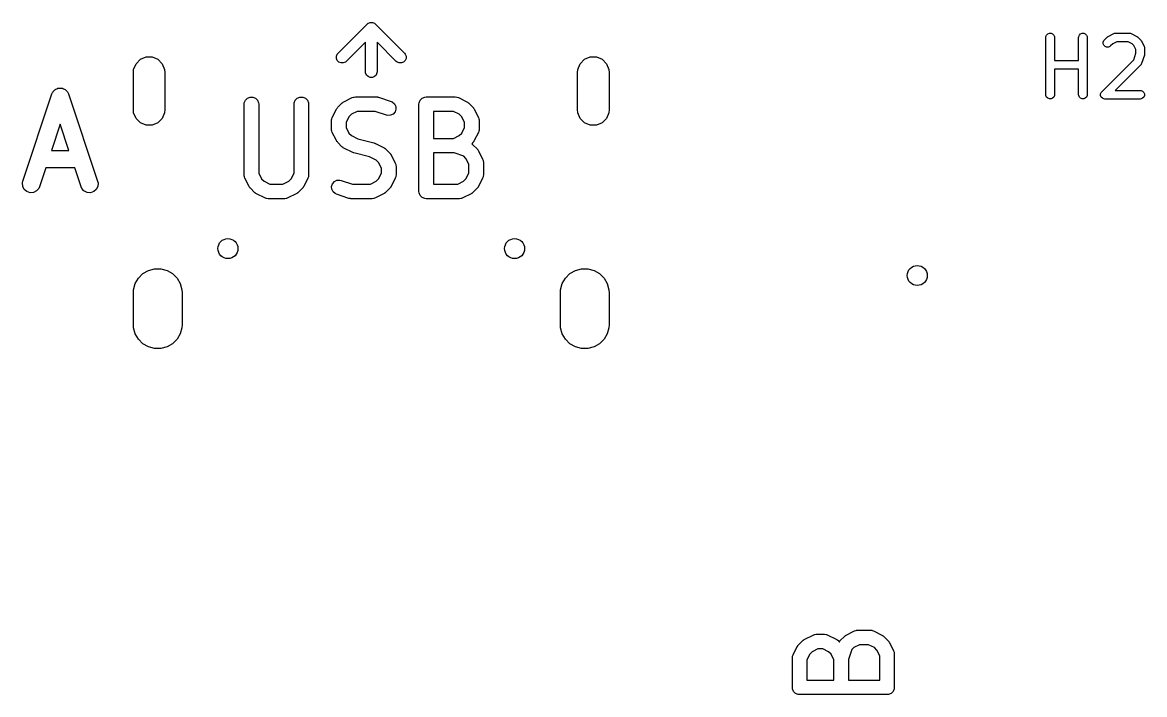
# Model space of a CAD drawing. Extents: x 0.05 to 1.97, y 0.05 to 3.57.
# Drawn here: x 1.185 to 1.956, y 3.112 to 3.574 of the extents above; entities that cross this region are included whole.
import ezdxf

# ---------------------------------------------------------------- set-up
doc = ezdxf.new("R2010")
doc.units = 0
doc.header["$MEASUREMENT"] = 0
doc.layers.add('BLACK', color=7, linetype='CONTINUOUS')

msp = doc.modelspace()

# ---------------------------------------------------------------- linework, layer by layer
at = {"layer": 'BLACK', "linetype": 'CONTINUOUS'}
for p, q in [((1.40217, 3.55283), (1.42217, 3.57283)), ((1.42217, 3.57283), (1.42278, 3.57333)), ((1.42278, 3.57333), (1.4232, 3.5735)), ((1.4232, 3.5735), (1.42422, 3.57392)), ((1.42422, 3.57392), (1.42578, 3.57392)), ((1.42578, 3.57392), (1.42722, 3.57333)), ((1.42722, 3.57333), (1.42783, 3.57283)), ((1.42783, 3.57283), (1.44783, 3.55283)), ((1.88831, 3.56359), (1.88837, 3.56417)), ((1.88831, 3.52422), (1.88831, 3.56359)), ((1.88837, 3.56417), (1.88881, 3.56523)), ((1.88881, 3.56523), (1.88962, 3.56604)), ((1.88962, 3.56604), (1.89069, 3.56649)), ((1.89069, 3.56649), (1.89184, 3.56649)), ((1.89184, 3.56649), (1.8929, 3.56604)), ((1.8929, 3.56604), (1.89372, 3.56523)), ((1.89372, 3.56523), (1.89416, 3.56417)), ((1.89416, 3.56417), (1.89422, 3.56359)), ((1.89422, 3.56359), (1.89422, 3.54779)), ((1.91081, 3.56359), (1.91086, 3.56417)), ((1.91081, 3.54779), (1.91081, 3.56359)), ((1.91086, 3.56417), (1.91131, 3.56523)), ((1.91131, 3.56523), (1.91212, 3.56604)), ((1.91212, 3.56604), (1.91318, 3.56649)), ((1.91318, 3.56649), (1.91434, 3.56649)), ((1.91434, 3.56649), (1.9154, 3.56604)), ((1.9154, 3.56604), (1.91622, 3.56523)), ((1.91622, 3.56523), (1.91666, 3.56417)), ((1.91666, 3.56417), (1.91671, 3.56359)), ((1.91671, 3.56359), (1.91671, 3.52422)), ((1.92774, 3.56042), (1.92818, 3.56148)), ((1.92774, 3.55926), (1.92774, 3.56042)), ((1.92818, 3.56148), (1.92855, 3.56193)), ((1.92855, 3.56193), (1.93042, 3.5638)), ((1.93042, 3.5638), (1.93065, 3.56399)), ((1.93065, 3.56399), (1.9307, 3.56405)), ((1.9307, 3.56405), (1.93079, 3.5641)), ((1.93079, 3.5641), (1.93087, 3.56417)), ((1.93087, 3.56417), (1.93094, 3.5642)), ((1.93094, 3.5642), (1.93119, 3.56436)), ((1.93119, 3.56436), (1.93494, 3.56623)), ((1.93695, 3.56064), (1.93426, 3.55929)), ((1.93494, 3.56623), (1.93548, 3.56644)), ((1.93548, 3.56644), (1.93558, 3.56645)), ((1.93558, 3.56645), (1.93568, 3.56649)), ((1.93568, 3.56649), (1.93626, 3.56654)), ((1.93626, 3.56654), (1.94563, 3.56654)), ((1.94493, 3.56064), (1.93695, 3.56064)), ((1.94763, 3.55929), (1.94493, 3.56064)), ((1.94563, 3.56654), (1.94621, 3.56649)), ((1.94621, 3.56649), (1.94631, 3.56645)), ((1.94631, 3.56645), (1.94641, 3.56644)), ((1.94641, 3.56644), (1.94695, 3.56623)), ((1.94695, 3.56623), (1.9507, 3.56436)), ((1.9507, 3.56436), (1.95095, 3.5642)), ((1.95095, 3.5642), (1.95102, 3.56417)), ((1.95102, 3.56417), (1.9511, 3.5641)), ((1.9511, 3.5641), (1.95119, 3.56405)), ((1.95119, 3.56405), (1.95124, 3.56399)), ((1.95124, 3.56399), (1.95147, 3.5638)), ((1.95147, 3.5638), (1.95334, 3.56193)), ((1.95334, 3.56193), (1.95353, 3.5617)), ((1.95353, 3.5617), (1.95359, 3.56165)), ((1.95359, 3.56165), (1.95364, 3.56156)), ((1.95364, 3.56156), (1.95371, 3.56148)), ((1.95371, 3.56148), (1.95374, 3.56141)), ((1.95374, 3.56141), (1.9539, 3.56116)), ((1.9539, 3.56116), (1.95577, 3.55741)), ((1.40167, 3.55222), (1.40217, 3.55283)), ((1.421, 3.56034), (1.40783, 3.54717)), ((1.421, 3.54), (1.421, 3.56034)), ((1.44217, 3.54717), (1.429, 3.56034)), ((1.429, 3.56034), (1.429, 3.54)), ((1.44783, 3.55283), (1.44833, 3.55222)), ((1.92818, 3.5582), (1.92774, 3.55926)), ((1.92899, 3.55739), (1.92818, 3.5582)), ((1.93006, 3.55694), (1.92899, 3.55739)), ((1.93121, 3.55694), (1.93006, 3.55694)), ((1.93227, 3.55739), (1.93121, 3.55694)), ((1.93272, 3.55775), (1.93227, 3.55739)), ((1.93426, 3.55929), (1.93272, 3.55775)), ((1.94883, 3.55809), (1.94763, 3.55929)), ((1.94868, 3.54831), (1.95018, 3.55282)), ((1.95018, 3.55539), (1.94883, 3.55809)), ((1.95018, 3.55282), (1.95018, 3.55539)), ((1.95577, 3.55741), (1.95598, 3.55687)), ((1.95598, 3.55687), (1.95599, 3.55676)), ((1.95599, 3.55676), (1.95603, 3.55667)), ((1.95603, 3.55667), (1.95608, 3.55609)), ((1.95608, 3.55609), (1.95608, 3.55234)), ((1.26182, 3.54168), (1.26344, 3.54558)), ((1.26344, 3.54558), (1.26643, 3.54857)), ((1.26643, 3.54857), (1.27033, 3.55019)), ((1.27033, 3.55019), (1.27455, 3.55019)), ((1.27455, 3.55019), (1.27846, 3.54857)), ((1.27846, 3.54857), (1.28144, 3.54558)), ((1.28144, 3.54558), (1.28306, 3.54168)), ((1.40108, 3.55078), (1.40167, 3.55222)), ((1.40108, 3.54922), (1.40108, 3.55078)), ((1.40167, 3.54778), (1.40108, 3.54922)), ((1.40278, 3.54667), (1.40167, 3.54778)), ((1.40422, 3.54608), (1.40278, 3.54667)), ((1.40578, 3.54608), (1.40422, 3.54608)), ((1.40722, 3.54667), (1.40578, 3.54608)), ((1.40783, 3.54717), (1.40722, 3.54667)), ((1.44278, 3.54667), (1.44217, 3.54717)), ((1.44422, 3.54608), (1.44278, 3.54667)), ((1.44578, 3.54608), (1.44422, 3.54608)), ((1.44722, 3.54667), (1.44578, 3.54608)), ((1.44833, 3.54778), (1.44722, 3.54667)), ((1.44833, 3.55222), (1.44892, 3.55078)), ((1.44892, 3.54922), (1.44833, 3.54778)), ((1.44892, 3.55078), (1.44892, 3.54922)), ((1.56694, 3.54168), (1.56856, 3.54558)), ((1.56856, 3.54558), (1.57154, 3.54857)), ((1.57154, 3.54857), (1.57545, 3.55019)), ((1.57545, 3.55019), (1.57967, 3.55019)), ((1.57967, 3.55019), (1.58357, 3.54857)), ((1.58357, 3.54857), (1.58656, 3.54558)), ((1.58656, 3.54558), (1.58818, 3.54168)), ((1.89422, 3.54779), (1.91081, 3.54779)), ((1.92667, 3.52631), (1.94868, 3.54831)), ((1.95371, 3.54508), (1.95334, 3.54463)), ((1.95375, 3.54517), (1.95371, 3.54508)), ((1.95382, 3.54525), (1.95375, 3.54517)), ((1.95406, 3.54578), (1.95382, 3.54525)), ((1.95593, 3.55141), (1.95406, 3.54578)), ((1.956, 3.55169), (1.95593, 3.55141)), ((1.95603, 3.55177), (1.956, 3.55169)), ((1.95604, 3.55187), (1.95603, 3.55177)), ((1.95606, 3.55197), (1.95604, 3.55187)), ((1.95608, 3.55234), (1.95605, 3.55205)), ((1.95605, 3.55205), (1.95606, 3.55197)), ((1.26161, 3.53957), (1.26182, 3.54168)), ((1.26161, 3.51398), (1.26161, 3.53957)), ((1.28306, 3.54168), (1.28327, 3.53957)), ((1.28327, 3.53957), (1.28327, 3.51398)), ((1.42108, 3.53922), (1.421, 3.54)), ((1.42167, 3.53778), (1.42108, 3.53922)), ((1.42278, 3.53667), (1.42167, 3.53778)), ((1.42833, 3.53778), (1.42722, 3.53667)), ((1.42892, 3.53922), (1.42833, 3.53778)), ((1.429, 3.54), (1.42892, 3.53922)), ((1.56673, 3.53957), (1.56694, 3.54168)), ((1.56673, 3.51398), (1.56673, 3.53957)), ((1.58818, 3.54168), (1.58839, 3.53957)), ((1.58839, 3.53957), (1.58839, 3.51398)), ((1.91081, 3.54189), (1.89422, 3.54189)), ((1.89422, 3.54189), (1.89422, 3.52422)), ((1.91081, 3.52422), (1.91081, 3.54189)), ((1.95334, 3.54463), (1.93589, 3.52717)), ((1.42422, 3.53608), (1.42278, 3.53667)), ((1.42578, 3.53608), (1.42422, 3.53608)), ((1.42722, 3.53667), (1.42578, 3.53608)), ((1.1857, 3.46476), (1.2057, 3.52476)), ((1.2057, 3.52476), (1.20618, 3.52584)), ((1.20618, 3.52584), (1.20646, 3.52616)), ((1.20646, 3.52616), (1.20665, 3.52655)), ((1.20665, 3.52655), (1.20722, 3.52704)), ((1.20722, 3.52704), (1.20771, 3.52761)), ((1.20771, 3.52761), (1.2081, 3.5278)), ((1.2081, 3.5278), (1.20842, 3.52808)), ((1.20842, 3.52808), (1.20913, 3.52832)), ((1.20913, 3.52832), (1.20981, 3.52865)), ((1.20981, 3.52865), (1.21023, 3.52868)), ((1.21023, 3.52868), (1.21064, 3.52882)), ((1.21064, 3.52882), (1.21139, 3.52877)), ((1.21139, 3.52877), (1.21214, 3.52882)), ((1.21214, 3.52882), (1.21255, 3.52868)), ((1.21255, 3.52868), (1.21298, 3.52865)), ((1.21298, 3.52865), (1.21365, 3.52832)), ((1.21365, 3.52832), (1.21436, 3.52808)), ((1.21436, 3.52808), (1.21469, 3.5278)), ((1.21469, 3.5278), (1.21507, 3.52761)), ((1.21507, 3.52761), (1.21556, 3.52704)), ((1.21556, 3.52704), (1.21613, 3.52655)), ((1.21613, 3.52655), (1.21632, 3.52616)), ((1.21632, 3.52616), (1.2166, 3.52584)), ((1.2166, 3.52584), (1.21708, 3.52476)), ((1.21708, 3.52476), (1.23708, 3.46476)), ((1.33855, 3.52054), (1.33993, 3.52192)), ((1.33993, 3.52192), (1.34173, 3.52267)), ((1.34173, 3.52267), (1.34368, 3.52267)), ((1.34368, 3.52267), (1.34548, 3.52192)), ((1.34548, 3.52192), (1.34686, 3.52054)), ((1.37284, 3.52054), (1.37421, 3.52192)), ((1.37421, 3.52192), (1.37602, 3.52267)), ((1.37602, 3.52267), (1.37797, 3.52267)), ((1.37797, 3.52267), (1.37977, 3.52192)), ((1.37977, 3.52192), (1.38115, 3.52054)), ((1.40618, 3.51938), (1.4119, 3.52223)), ((1.4119, 3.52223), (1.41281, 3.52259)), ((1.41281, 3.52259), (1.41299, 3.5226)), ((1.41299, 3.5226), (1.41316, 3.52267)), ((1.41316, 3.52267), (1.41414, 3.52276)), ((1.41414, 3.52276), (1.42842, 3.52276)), ((1.42842, 3.52276), (1.42891, 3.52271)), ((1.42891, 3.52271), (1.42905, 3.52272)), ((1.42905, 3.52272), (1.42922, 3.52268)), ((1.42922, 3.52268), (1.4294, 3.52267)), ((1.4294, 3.52267), (1.42952, 3.52262)), ((1.42952, 3.52262), (1.43, 3.52251)), ((1.43, 3.52251), (1.43857, 3.51965)), ((1.45855, 3.52054), (1.45993, 3.52192)), ((1.45993, 3.52192), (1.46173, 3.52267)), ((1.46173, 3.52267), (1.46271, 3.52276)), ((1.46271, 3.52276), (1.48271, 3.52276)), ((1.48271, 3.52276), (1.48368, 3.52267)), ((1.48368, 3.52267), (1.48385, 3.5226)), ((1.48385, 3.5226), (1.48403, 3.52259)), ((1.48403, 3.52259), (1.48494, 3.52223)), ((1.48494, 3.52223), (1.49066, 3.51938)), ((1.88837, 3.52364), (1.88831, 3.52422)), ((1.88881, 3.52258), (1.88837, 3.52364)), ((1.88962, 3.52176), (1.88881, 3.52258)), ((1.89372, 3.52258), (1.8929, 3.52176)), ((1.89416, 3.52364), (1.89372, 3.52258)), ((1.89422, 3.52422), (1.89416, 3.52364)), ((1.91086, 3.52364), (1.91081, 3.52422)), ((1.91131, 3.52258), (1.91086, 3.52364)), ((1.91212, 3.52176), (1.91131, 3.52258)), ((1.91622, 3.52258), (1.9154, 3.52176)), ((1.91666, 3.52364), (1.91622, 3.52258)), ((1.91671, 3.52422), (1.91666, 3.52364)), ((1.92586, 3.5248), (1.9263, 3.52586)), ((1.92586, 3.52364), (1.92586, 3.5248)), ((1.9263, 3.52258), (1.92586, 3.52364)), ((1.9263, 3.52586), (1.92667, 3.52631)), ((1.92712, 3.52176), (1.9263, 3.52258)), ((1.93589, 3.52717), (1.95313, 3.52717)), ((1.95313, 3.52717), (1.95371, 3.52712)), ((1.95371, 3.52712), (1.95477, 3.52667)), ((1.95477, 3.52667), (1.95559, 3.52586)), ((1.95559, 3.52258), (1.95477, 3.52176)), ((1.95559, 3.52586), (1.95603, 3.5248)), ((1.95603, 3.52364), (1.95559, 3.52258)), ((1.95603, 3.5248), (1.95603, 3.52364)), ((1.33771, 3.51776), (1.3378, 3.51874)), ((1.33771, 3.46919), (1.33771, 3.51776)), ((1.3378, 3.51874), (1.33855, 3.52054)), ((1.34686, 3.52054), (1.34761, 3.51874)), ((1.34761, 3.51874), (1.34771, 3.51776)), ((1.34771, 3.51776), (1.34771, 3.47037)), ((1.37199, 3.51776), (1.37209, 3.51874)), ((1.37199, 3.47037), (1.37199, 3.51776)), ((1.37209, 3.51874), (1.37284, 3.52054)), ((1.38115, 3.52054), (1.3819, 3.51874)), ((1.3819, 3.51874), (1.38199, 3.51776)), ((1.38199, 3.51776), (1.38199, 3.46919)), ((1.39823, 3.50857), (1.40109, 3.51428)), ((1.40109, 3.51428), (1.40136, 3.5147)), ((1.40136, 3.5147), (1.40141, 3.51483)), ((1.40141, 3.51483), (1.40152, 3.51496)), ((1.40152, 3.51496), (1.40161, 3.51511)), ((1.40161, 3.51511), (1.40171, 3.5152)), ((1.40171, 3.5152), (1.40203, 3.51558)), ((1.40203, 3.51558), (1.40489, 3.51844)), ((1.40489, 3.51844), (1.40527, 3.51876)), ((1.40527, 3.51876), (1.40536, 3.51886)), ((1.40536, 3.51886), (1.40551, 3.51895)), ((1.40551, 3.51895), (1.40564, 3.51906)), ((1.40564, 3.51906), (1.40577, 3.51911)), ((1.40577, 3.51911), (1.40618, 3.51938)), ((1.43857, 3.51965), (1.43947, 3.51925)), ((1.43947, 3.51925), (1.44094, 3.51797)), ((1.44094, 3.51797), (1.44181, 3.51623)), ((1.44195, 3.51428), (1.44134, 3.51243)), ((1.44181, 3.51623), (1.44195, 3.51428)), ((1.45771, 3.51776), (1.4578, 3.51874)), ((1.45771, 3.45776), (1.45771, 3.51776)), ((1.4578, 3.51874), (1.45855, 3.52054)), ((1.49066, 3.51938), (1.49108, 3.51911)), ((1.49108, 3.51911), (1.4912, 3.51906)), ((1.4912, 3.51906), (1.49134, 3.51895)), ((1.49134, 3.51895), (1.49149, 3.51886)), ((1.49149, 3.51886), (1.49157, 3.51876)), ((1.49157, 3.51876), (1.49196, 3.51844)), ((1.49196, 3.51844), (1.49481, 3.51558)), ((1.49481, 3.51558), (1.49513, 3.5152)), ((1.49513, 3.5152), (1.49523, 3.51511)), ((1.49523, 3.51511), (1.49532, 3.51496)), ((1.49532, 3.51496), (1.49544, 3.51483)), ((1.49544, 3.51483), (1.49549, 3.5147)), ((1.49549, 3.5147), (1.49575, 3.51428)), ((1.49575, 3.51428), (1.49861, 3.50857)), ((1.89069, 3.52132), (1.88962, 3.52176)), ((1.89184, 3.52132), (1.89069, 3.52132)), ((1.8929, 3.52176), (1.89184, 3.52132)), ((1.91318, 3.52132), (1.91212, 3.52176)), ((1.91434, 3.52132), (1.91318, 3.52132)), ((1.9154, 3.52176), (1.91434, 3.52132)), ((1.92818, 3.52132), (1.92712, 3.52176)), ((1.92876, 3.52127), (1.92818, 3.52132)), ((1.95313, 3.52127), (1.92876, 3.52127)), ((1.95371, 3.52132), (1.95313, 3.52127)), ((1.95477, 3.52176), (1.95371, 3.52132)), ((1.26182, 3.51186), (1.26161, 3.51398)), ((1.26344, 3.50796), (1.26182, 3.51186)), ((1.26643, 3.50497), (1.26344, 3.50796)), ((1.28144, 3.50796), (1.27846, 3.50497)), ((1.28306, 3.51186), (1.28144, 3.50796)), ((1.28327, 3.51398), (1.28306, 3.51186)), ((1.39771, 3.50633), (1.3978, 3.50731)), ((1.3978, 3.50731), (1.39787, 3.50748)), ((1.39787, 3.50748), (1.39788, 3.50765)), ((1.39788, 3.50765), (1.39823, 3.50857)), ((1.40967, 3.50909), (1.40771, 3.50515)), ((1.41138, 3.5108), (1.40967, 3.50909)), ((1.41532, 3.51276), (1.41138, 3.5108)), ((1.42761, 3.51276), (1.41532, 3.51276)), ((1.43541, 3.51016), (1.42761, 3.51276)), ((1.43637, 3.50995), (1.43541, 3.51016)), ((1.43831, 3.51008), (1.43637, 3.50995)), ((1.44006, 3.51096), (1.43831, 3.51008)), ((1.44134, 3.51243), (1.44006, 3.51096)), ((1.48153, 3.51276), (1.46771, 3.51276)), ((1.46771, 3.51276), (1.46771, 3.49419)), ((1.48546, 3.5108), (1.48153, 3.51276)), ((1.48717, 3.50909), (1.48546, 3.5108)), ((1.48914, 3.50515), (1.48717, 3.50909)), ((1.49861, 3.50857), (1.49896, 3.50765)), ((1.49896, 3.50765), (1.49897, 3.50748)), ((1.49897, 3.50748), (1.49904, 3.50731)), ((1.49904, 3.50731), (1.49914, 3.50633)), ((1.56694, 3.51186), (1.56673, 3.51398)), ((1.56856, 3.50796), (1.56694, 3.51186)), ((1.57154, 3.50497), (1.56856, 3.50796)), ((1.58656, 3.50796), (1.58357, 3.50497)), ((1.58818, 3.51186), (1.58656, 3.50796)), ((1.58839, 3.51398), (1.58818, 3.51186)), ((1.21139, 3.50389), (1.20543, 3.48601)), ((1.21735, 3.48601), (1.21139, 3.50389)), ((1.27033, 3.50336), (1.26643, 3.50497)), ((1.27455, 3.50336), (1.27033, 3.50336)), ((1.27846, 3.50497), (1.27455, 3.50336)), ((1.39771, 3.50062), (1.39771, 3.50633)), ((1.3978, 3.49964), (1.39771, 3.50062)), ((1.39787, 3.49948), (1.3978, 3.49964)), ((1.39788, 3.4993), (1.39787, 3.49948)), ((1.39823, 3.49838), (1.39788, 3.4993)), ((1.40771, 3.50515), (1.40771, 3.5018)), ((1.40771, 3.5018), (1.40967, 3.49787)), ((1.48717, 3.49787), (1.48914, 3.5018)), ((1.48914, 3.5018), (1.48914, 3.50515)), ((1.49896, 3.4993), (1.49861, 3.49838)), ((1.49897, 3.49948), (1.49896, 3.4993)), ((1.49904, 3.49964), (1.49897, 3.49948)), ((1.49914, 3.50062), (1.49904, 3.49964)), ((1.49914, 3.50633), (1.49914, 3.50062)), ((1.57545, 3.50336), (1.57154, 3.50497)), ((1.57967, 3.50336), (1.57545, 3.50336)), ((1.58357, 3.50497), (1.57967, 3.50336)), ((1.40109, 3.49267), (1.39823, 3.49838)), ((1.40136, 3.49225), (1.40109, 3.49267)), ((1.40141, 3.49213), (1.40136, 3.49225)), ((1.40152, 3.49199), (1.40141, 3.49213)), ((1.40161, 3.49184), (1.40152, 3.49199)), ((1.40171, 3.49175), (1.40161, 3.49184)), ((1.40203, 3.49137), (1.40171, 3.49175)), ((1.40489, 3.48851), (1.40203, 3.49137)), ((1.40967, 3.49787), (1.41138, 3.49616)), ((1.41138, 3.49616), (1.41588, 3.49391)), ((1.41588, 3.49391), (1.42678, 3.49118)), ((1.42678, 3.49118), (1.42685, 3.49116)), ((1.42685, 3.49116), (1.42688, 3.49116)), ((1.42688, 3.49116), (1.42729, 3.491)), ((1.46771, 3.49419), (1.48153, 3.49419)), ((1.48153, 3.49419), (1.48546, 3.49616)), ((1.48546, 3.49616), (1.48717, 3.49787)), ((1.49481, 3.49137), (1.49397, 3.49053)), ((1.49513, 3.49175), (1.49481, 3.49137)), ((1.49523, 3.49184), (1.49513, 3.49175)), ((1.49532, 3.49199), (1.49523, 3.49184)), ((1.49544, 3.49213), (1.49532, 3.49199)), ((1.49549, 3.49225), (1.49544, 3.49213)), ((1.49575, 3.49267), (1.49549, 3.49225)), ((1.49861, 3.49838), (1.49575, 3.49267)), ((1.20543, 3.48601), (1.21735, 3.48601)), ((1.40527, 3.4882), (1.40489, 3.48851)), ((1.40536, 3.4881), (1.40527, 3.4882)), ((1.40551, 3.488), (1.40536, 3.4881)), ((1.40564, 3.48789), (1.40551, 3.488)), ((1.40577, 3.48784), (1.40564, 3.48789)), ((1.40618, 3.48758), (1.40577, 3.48784)), ((1.4119, 3.48472), (1.40618, 3.48758)), ((1.41197, 3.48469), (1.4119, 3.48472)), ((1.412, 3.48467), (1.41197, 3.48469)), ((1.41241, 3.48452), (1.412, 3.48467)), ((1.41281, 3.48437), (1.41241, 3.48452)), ((1.41285, 3.48437), (1.41281, 3.48437)), ((1.41292, 3.48434), (1.41285, 3.48437)), ((1.42382, 3.48162), (1.41292, 3.48434)), ((1.42729, 3.491), (1.4277, 3.49086)), ((1.4277, 3.49086), (1.42773, 3.49083)), ((1.42773, 3.49083), (1.4278, 3.49081)), ((1.4278, 3.49081), (1.43351, 3.48795)), ((1.43351, 3.48795), (1.43393, 3.48769)), ((1.43393, 3.48769), (1.43406, 3.48763)), ((1.43406, 3.48763), (1.43419, 3.48752)), ((1.43419, 3.48752), (1.43434, 3.48743)), ((1.43434, 3.48743), (1.43443, 3.48733)), ((1.43443, 3.48733), (1.43481, 3.48701)), ((1.43481, 3.48701), (1.43767, 3.48416)), ((1.43767, 3.48416), (1.43799, 3.48377)), ((1.43799, 3.48377), (1.43809, 3.48369)), ((1.43809, 3.48369), (1.43818, 3.48354)), ((1.43818, 3.48354), (1.43829, 3.4834)), ((1.43829, 3.4834), (1.43834, 3.48328)), ((1.4819, 3.48419), (1.46771, 3.48419)), ((1.46771, 3.48419), (1.46771, 3.46276)), ((1.48858, 3.48196), (1.4819, 3.48419)), ((1.49397, 3.49053), (1.49406, 3.49049)), ((1.49406, 3.49049), (1.49481, 3.48987)), ((1.49481, 3.48987), (1.49767, 3.48701)), ((1.49767, 3.48701), (1.49799, 3.48663)), ((1.49799, 3.48663), (1.49809, 3.48654)), ((1.49809, 3.48654), (1.49818, 3.48639)), ((1.49818, 3.48639), (1.49829, 3.48626)), ((1.49829, 3.48626), (1.49834, 3.48613)), ((1.49834, 3.48613), (1.49861, 3.48571)), ((1.49861, 3.48571), (1.50146, 3.48)), ((1.42832, 3.47937), (1.42382, 3.48162)), ((1.43003, 3.47766), (1.42832, 3.47937)), ((1.43199, 3.47373), (1.43003, 3.47766)), ((1.43834, 3.48328), (1.43861, 3.48286)), ((1.43861, 3.48286), (1.44146, 3.47714)), ((1.44146, 3.47714), (1.44181, 3.47623)), ((1.44181, 3.47623), (1.44183, 3.47605)), ((1.44183, 3.47605), (1.4419, 3.47588)), ((1.4419, 3.47588), (1.44199, 3.47491)), ((1.49003, 3.48052), (1.48858, 3.48196)), ((1.49199, 3.47658), (1.49003, 3.48052)), ((1.49199, 3.47037), (1.49199, 3.47658)), ((1.50146, 3.48), (1.50181, 3.47908)), ((1.50181, 3.47908), (1.50183, 3.4789)), ((1.50183, 3.4789), (1.5019, 3.47874)), ((1.5019, 3.47874), (1.50199, 3.47776)), ((1.50199, 3.47776), (1.50199, 3.46919)), ((1.20143, 3.47401), (1.19708, 3.46097)), ((1.22135, 3.47401), (1.20143, 3.47401)), ((1.2257, 3.46097), (1.22135, 3.47401)), ((1.3378, 3.46822), (1.33771, 3.46919)), ((1.33787, 3.46805), (1.3378, 3.46822)), ((1.33788, 3.46787), (1.33787, 3.46805)), ((1.34771, 3.47037), (1.34967, 3.46644)), ((1.37003, 3.46644), (1.37199, 3.47037)), ((1.38183, 3.46805), (1.38181, 3.46787)), ((1.3819, 3.46822), (1.38183, 3.46805)), ((1.38199, 3.46919), (1.3819, 3.46822)), ((1.43003, 3.46644), (1.43199, 3.47037)), ((1.43199, 3.47037), (1.43199, 3.47373)), ((1.44183, 3.46805), (1.44181, 3.46787)), ((1.4419, 3.46822), (1.44183, 3.46805)), ((1.44199, 3.46919), (1.4419, 3.46822)), ((1.44199, 3.47491), (1.44199, 3.46919)), ((1.49003, 3.46644), (1.49199, 3.47037)), ((1.50183, 3.46805), (1.50181, 3.46787)), ((1.5019, 3.46822), (1.50183, 3.46805)), ((1.50199, 3.46919), (1.5019, 3.46822)), ((1.18544, 3.46362), (1.1857, 3.46476)), ((1.1856, 3.46128), (1.18544, 3.46362)), ((1.18665, 3.45919), (1.1856, 3.46128)), ((1.19708, 3.46097), (1.1966, 3.4599)), ((1.22618, 3.4599), (1.2257, 3.46097)), ((1.23718, 3.46128), (1.23613, 3.45919)), ((1.23708, 3.46476), (1.23734, 3.46362)), ((1.23734, 3.46362), (1.23718, 3.46128)), ((1.33823, 3.46696), (1.33788, 3.46787)), ((1.34109, 3.46124), (1.33823, 3.46696)), ((1.34136, 3.46082), (1.34109, 3.46124)), ((1.34141, 3.4607), (1.34136, 3.46082)), ((1.34152, 3.46056), (1.34141, 3.4607)), ((1.34161, 3.46041), (1.34152, 3.46056)), ((1.34171, 3.46033), (1.34161, 3.46041)), ((1.34203, 3.45994), (1.34171, 3.46033)), ((1.34967, 3.46644), (1.35138, 3.46473)), ((1.35138, 3.46473), (1.35532, 3.46276)), ((1.35532, 3.46276), (1.36438, 3.46276)), ((1.36438, 3.46276), (1.36832, 3.46473)), ((1.36832, 3.46473), (1.37003, 3.46644)), ((1.37799, 3.46033), (1.37767, 3.45994)), ((1.37809, 3.46041), (1.37799, 3.46033)), ((1.37818, 3.46056), (1.37809, 3.46041)), ((1.37829, 3.4607), (1.37818, 3.46056)), ((1.37834, 3.46082), (1.37829, 3.4607)), ((1.37861, 3.46124), (1.37834, 3.46082)), ((1.38146, 3.46696), (1.37861, 3.46124)), ((1.38181, 3.46787), (1.38146, 3.46696)), ((1.39775, 3.46125), (1.39836, 3.4631)), ((1.39788, 3.4593), (1.39775, 3.46125)), ((1.39836, 3.4631), (1.39964, 3.46457)), ((1.39964, 3.46457), (1.40139, 3.46544)), ((1.40139, 3.46544), (1.40333, 3.46558)), ((1.40333, 3.46558), (1.40429, 3.46536)), ((1.40429, 3.46536), (1.41209, 3.46276)), ((1.41209, 3.46276), (1.42438, 3.46276)), ((1.42438, 3.46276), (1.42832, 3.46473)), ((1.42832, 3.46473), (1.43003, 3.46644)), ((1.43799, 3.46033), (1.43767, 3.45994)), ((1.43809, 3.46041), (1.43799, 3.46033)), ((1.43818, 3.46056), (1.43809, 3.46041)), ((1.43829, 3.4607), (1.43818, 3.46056)), ((1.43834, 3.46082), (1.43829, 3.4607)), ((1.43861, 3.46124), (1.43834, 3.46082)), ((1.44146, 3.46696), (1.43861, 3.46124)), ((1.44181, 3.46787), (1.44146, 3.46696)), ((1.46771, 3.46276), (1.48438, 3.46276)), ((1.48438, 3.46276), (1.48832, 3.46473)), ((1.48832, 3.46473), (1.49003, 3.46644)), ((1.49799, 3.46033), (1.49767, 3.45994)), ((1.49809, 3.46041), (1.49799, 3.46033)), ((1.49818, 3.46056), (1.49809, 3.46041)), ((1.49829, 3.4607), (1.49818, 3.46056)), ((1.49834, 3.46082), (1.49829, 3.4607)), ((1.49861, 3.46124), (1.49834, 3.46082)), ((1.50146, 3.46696), (1.49861, 3.46124)), ((1.50181, 3.46787), (1.50146, 3.46696)), ((1.18842, 3.45765), (1.18665, 3.45919)), ((1.19064, 3.45691), (1.18842, 3.45765)), ((1.19298, 3.45708), (1.19064, 3.45691)), ((1.19507, 3.45813), (1.19298, 3.45708)), ((1.1966, 3.4599), (1.19507, 3.45813)), ((1.22771, 3.45813), (1.22618, 3.4599)), ((1.22981, 3.45708), (1.22771, 3.45813)), ((1.23214, 3.45691), (1.22981, 3.45708)), ((1.23436, 3.45765), (1.23214, 3.45691)), ((1.23613, 3.45919), (1.23436, 3.45765)), ((1.34489, 3.45708), (1.34203, 3.45994)), ((1.34527, 3.45677), (1.34489, 3.45708)), ((1.34536, 3.45667), (1.34527, 3.45677)), ((1.34551, 3.45658), (1.34536, 3.45667)), ((1.34564, 3.45646), (1.34551, 3.45658)), ((1.34577, 3.45641), (1.34564, 3.45646)), ((1.34618, 3.45615), (1.34577, 3.45641)), ((1.3519, 3.45329), (1.34618, 3.45615)), ((1.35281, 3.45294), (1.3519, 3.45329)), ((1.35299, 3.45293), (1.35281, 3.45294)), ((1.35316, 3.45286), (1.35299, 3.45293)), ((1.35414, 3.45276), (1.35316, 3.45286)), ((1.36556, 3.45276), (1.35414, 3.45276)), ((1.36654, 3.45286), (1.36556, 3.45276)), ((1.36671, 3.45293), (1.36654, 3.45286)), ((1.36688, 3.45294), (1.36671, 3.45293)), ((1.3678, 3.45329), (1.36688, 3.45294)), ((1.37351, 3.45615), (1.3678, 3.45329)), ((1.37393, 3.45641), (1.37351, 3.45615)), ((1.37406, 3.45646), (1.37393, 3.45641)), ((1.37419, 3.45658), (1.37406, 3.45646)), ((1.37434, 3.45667), (1.37419, 3.45658)), ((1.37443, 3.45677), (1.37434, 3.45667)), ((1.37481, 3.45708), (1.37443, 3.45677)), ((1.37767, 3.45994), (1.37481, 3.45708)), ((1.39876, 3.45755), (1.39788, 3.4593)), ((1.40023, 3.45628), (1.39876, 3.45755)), ((1.40113, 3.45588), (1.40023, 3.45628)), ((1.4097, 3.45302), (1.40113, 3.45588)), ((1.41018, 3.45291), (1.4097, 3.45302)), ((1.4103, 3.45286), (1.41018, 3.45291)), ((1.41048, 3.45284), (1.4103, 3.45286)), ((1.41065, 3.4528), (1.41048, 3.45284)), ((1.41078, 3.45281), (1.41065, 3.4528)), ((1.41128, 3.45276), (1.41078, 3.45281)), ((1.42556, 3.45276), (1.41128, 3.45276)), ((1.42654, 3.45286), (1.42556, 3.45276)), ((1.42671, 3.45293), (1.42654, 3.45286)), ((1.42688, 3.45294), (1.42671, 3.45293)), ((1.4278, 3.45329), (1.42688, 3.45294)), ((1.43351, 3.45615), (1.4278, 3.45329)), ((1.43393, 3.45641), (1.43351, 3.45615)), ((1.43406, 3.45646), (1.43393, 3.45641)), ((1.43419, 3.45658), (1.43406, 3.45646)), ((1.43434, 3.45667), (1.43419, 3.45658)), ((1.43443, 3.45677), (1.43434, 3.45667)), ((1.43481, 3.45708), (1.43443, 3.45677)), ((1.43767, 3.45994), (1.43481, 3.45708)), ((1.4578, 3.45679), (1.45771, 3.45776)), ((1.45855, 3.45499), (1.4578, 3.45679)), ((1.45993, 3.45361), (1.45855, 3.45499)), ((1.46173, 3.45286), (1.45993, 3.45361)), ((1.46271, 3.45276), (1.46173, 3.45286)), ((1.48556, 3.45276), (1.46271, 3.45276)), ((1.48654, 3.45286), (1.48556, 3.45276)), ((1.48671, 3.45293), (1.48654, 3.45286)), ((1.48688, 3.45294), (1.48671, 3.45293)), ((1.4878, 3.45329), (1.48688, 3.45294)), ((1.49351, 3.45615), (1.4878, 3.45329)), ((1.49393, 3.45641), (1.49351, 3.45615)), ((1.49406, 3.45646), (1.49393, 3.45641)), ((1.49419, 3.45658), (1.49406, 3.45646)), ((1.49434, 3.45667), (1.49419, 3.45658)), ((1.49443, 3.45677), (1.49434, 3.45667)), ((1.49481, 3.45708), (1.49443, 3.45677)), ((1.49767, 3.45994), (1.49481, 3.45708)), ((1.26507, 3.39818), (1.26816, 3.40127)), ((1.26816, 3.40127), (1.27194, 3.40345)), ((1.27194, 3.40345), (1.27616, 3.40458)), ((1.27616, 3.40458), (1.28053, 3.40458)), ((1.28053, 3.40458), (1.28475, 3.40345)), ((1.28475, 3.40345), (1.28853, 3.40127)), ((1.28853, 3.40127), (1.29162, 3.39818)), ((1.55838, 3.39818), (1.56147, 3.40127)), ((1.56147, 3.40127), (1.56525, 3.40345)), ((1.56525, 3.40345), (1.56947, 3.40458)), ((1.56947, 3.40458), (1.57384, 3.40458)), ((1.57384, 3.40458), (1.57806, 3.40345)), ((1.57806, 3.40345), (1.58184, 3.40127)), ((1.58184, 3.40127), (1.58493, 3.39818)), ((1.26176, 3.39018), (1.26289, 3.3944)), ((1.26289, 3.3944), (1.26507, 3.39818)), ((1.29162, 3.39818), (1.29381, 3.3944)), ((1.29381, 3.3944), (1.29494, 3.39018)), ((1.55506, 3.39018), (1.55619, 3.3944)), ((1.55619, 3.3944), (1.55838, 3.39818)), ((1.58493, 3.39818), (1.58711, 3.3944)), ((1.58711, 3.3944), (1.58824, 3.39018)), ((1.26161, 3.38799), (1.26176, 3.39018)), ((1.26161, 3.36634), (1.26161, 3.38799)), ((1.29494, 3.39018), (1.29508, 3.38799)), ((1.29508, 3.38799), (1.29508, 3.36634)), ((1.55492, 3.38799), (1.55506, 3.39018)), ((1.55492, 3.36634), (1.55492, 3.38799)), ((1.58824, 3.39018), (1.58839, 3.38799)), ((1.58839, 3.38799), (1.58839, 3.36634)), ((1.26176, 3.36415), (1.26161, 3.36634)), ((1.26289, 3.35994), (1.26176, 3.36415)), ((1.29494, 3.36415), (1.29381, 3.35994)), ((1.29508, 3.36634), (1.29494, 3.36415)), ((1.55506, 3.36415), (1.55492, 3.36634)), ((1.55619, 3.35994), (1.55506, 3.36415)), ((1.58824, 3.36415), (1.58711, 3.35994)), ((1.58839, 3.36634), (1.58824, 3.36415)), ((1.26507, 3.35615), (1.26289, 3.35994)), ((1.26816, 3.35306), (1.26507, 3.35615)), ((1.27194, 3.35088), (1.26816, 3.35306)), ((1.28853, 3.35306), (1.28475, 3.35088)), ((1.29162, 3.35615), (1.28853, 3.35306)), ((1.29381, 3.35994), (1.29162, 3.35615)), ((1.55838, 3.35615), (1.55619, 3.35994)), ((1.56147, 3.35306), (1.55838, 3.35615)), ((1.56525, 3.35088), (1.56147, 3.35306)), ((1.58184, 3.35306), (1.57806, 3.35088)), ((1.58493, 3.35615), (1.58184, 3.35306)), ((1.58711, 3.35994), (1.58493, 3.35615)), ((1.27616, 3.34975), (1.27194, 3.35088)), ((1.28053, 3.34975), (1.27616, 3.34975)), ((1.28475, 3.35088), (1.28053, 3.34975)), ((1.56947, 3.34975), (1.56525, 3.35088)), ((1.57384, 3.34975), (1.56947, 3.34975)), ((1.57806, 3.35088), (1.57384, 3.34975)), ((1.72268, 3.15004), (1.7284, 3.1529)), ((1.7284, 3.1529), (1.72931, 3.15325)), ((1.72931, 3.15325), (1.72949, 3.15326)), ((1.72949, 3.15326), (1.72966, 3.15333)), ((1.72966, 3.15333), (1.73063, 3.15343)), ((1.73063, 3.15343), (1.73635, 3.15343)), ((1.73635, 3.15343), (1.73732, 3.15333)), ((1.73732, 3.15333), (1.73749, 3.15326)), ((1.73749, 3.15326), (1.73767, 3.15325)), ((1.73767, 3.15325), (1.73858, 3.1529)), ((1.73858, 3.1529), (1.7443, 3.15004)), ((1.7471, 3.14911), (1.74996, 3.15196)), ((1.74996, 3.15196), (1.75034, 3.15228)), ((1.75034, 3.15228), (1.75043, 3.15238)), ((1.75043, 3.15238), (1.75058, 3.15247)), ((1.75058, 3.15247), (1.75071, 3.15258)), ((1.75071, 3.15258), (1.75084, 3.15263)), ((1.75084, 3.15263), (1.75126, 3.1529)), ((1.75126, 3.1529), (1.75697, 3.15576)), ((1.75697, 3.15576), (1.75788, 3.15611)), ((1.75788, 3.15611), (1.75806, 3.15612)), ((1.75806, 3.15612), (1.75823, 3.15619)), ((1.75823, 3.15619), (1.75921, 3.15628)), ((1.75921, 3.15628), (1.76778, 3.15628)), ((1.76778, 3.15628), (1.76875, 3.15619)), ((1.76875, 3.15619), (1.76892, 3.15612)), ((1.76892, 3.15612), (1.7691, 3.15611)), ((1.7691, 3.15611), (1.77001, 3.15576)), ((1.77001, 3.15576), (1.77573, 3.1529)), ((1.77573, 3.1529), (1.77615, 3.15263)), ((1.77615, 3.15263), (1.77627, 3.15258)), ((1.77627, 3.15258), (1.77641, 3.15247)), ((1.77641, 3.15247), (1.77656, 3.15238)), ((1.77656, 3.15238), (1.77664, 3.15228)), ((1.77664, 3.15228), (1.77703, 3.15196)), ((1.77703, 3.15196), (1.77988, 3.14911)), ((1.71473, 3.13923), (1.71759, 3.14495)), ((1.71759, 3.14495), (1.71785, 3.14537)), ((1.71785, 3.14537), (1.71791, 3.14549)), ((1.71791, 3.14549), (1.71802, 3.14563)), ((1.71802, 3.14563), (1.71811, 3.14578)), ((1.71811, 3.14578), (1.71821, 3.14586)), ((1.71821, 3.14586), (1.71853, 3.14625)), ((1.71853, 3.14625), (1.72138, 3.14911)), ((1.72138, 3.14911), (1.72177, 3.14942)), ((1.72177, 3.14942), (1.72185, 3.14952)), ((1.72185, 3.14952), (1.722, 3.14961)), ((1.722, 3.14961), (1.72214, 3.14973)), ((1.72214, 3.14973), (1.72226, 3.14978)), ((1.72226, 3.14978), (1.72268, 3.15004)), ((1.7443, 3.15004), (1.74472, 3.14978)), ((1.74472, 3.14978), (1.74484, 3.14973)), ((1.74484, 3.14973), (1.74498, 3.14961)), ((1.74498, 3.14961), (1.74513, 3.14952)), ((1.74513, 3.14952), (1.74521, 3.14942)), ((1.74521, 3.14942), (1.7456, 3.14911)), ((1.7456, 3.14911), (1.74644, 3.14826)), ((1.74644, 3.14826), (1.74648, 3.14835)), ((1.74648, 3.14835), (1.7471, 3.14911)), ((1.75645, 3.14432), (1.755, 3.14287)), ((1.76039, 3.14628), (1.75645, 3.14432)), ((1.7666, 3.14628), (1.76039, 3.14628)), ((1.77053, 3.14432), (1.7666, 3.14628)), ((1.77224, 3.14261), (1.77053, 3.14432)), ((1.77988, 3.14911), (1.7802, 3.14872)), ((1.7802, 3.14872), (1.7803, 3.14864)), ((1.7803, 3.14864), (1.78039, 3.14848)), ((1.78039, 3.14848), (1.78051, 3.14835)), ((1.78051, 3.14835), (1.78056, 3.14823)), ((1.78056, 3.14823), (1.78082, 3.14781)), ((1.78082, 3.14781), (1.78368, 3.14209)), ((1.71421, 3.137), (1.7143, 3.13797)), ((1.71421, 3.117), (1.71421, 3.137)), ((1.7143, 3.13797), (1.71437, 3.13814)), ((1.71437, 3.13814), (1.71438, 3.13832)), ((1.71438, 3.13832), (1.71473, 3.13923)), ((1.72617, 3.13975), (1.72421, 3.13582)), ((1.72788, 3.14146), (1.72617, 3.13975)), ((1.73181, 3.14343), (1.72788, 3.14146)), ((1.73517, 3.14343), (1.73181, 3.14343)), ((1.7391, 3.14146), (1.73517, 3.14343)), ((1.74081, 3.13975), (1.7391, 3.14146)), ((1.74278, 3.13582), (1.74081, 3.13975)), ((1.755, 3.14287), (1.75278, 3.13619)), ((1.77421, 3.13868), (1.77224, 3.14261)), ((1.77421, 3.122), (1.77421, 3.13868)), ((1.78368, 3.14209), (1.78403, 3.14118)), ((1.78403, 3.14118), (1.78404, 3.141)), ((1.78404, 3.141), (1.78411, 3.14083)), ((1.78411, 3.14083), (1.78421, 3.13986)), ((1.78421, 3.13986), (1.78421, 3.117)), ((1.72421, 3.13582), (1.72421, 3.122)), ((1.74278, 3.122), (1.74278, 3.13582)), ((1.75278, 3.13619), (1.75278, 3.122)), ((1.72421, 3.122), (1.74278, 3.122)), ((1.75278, 3.122), (1.77421, 3.122)), ((1.7143, 3.11602), (1.71421, 3.117)), ((1.71505, 3.11422), (1.7143, 3.11602)), ((1.71643, 3.11284), (1.71505, 3.11422)), ((1.78336, 3.11422), (1.78198, 3.11284)), ((1.78411, 3.11602), (1.78336, 3.11422)), ((1.78421, 3.117), (1.78411, 3.11602)), ((1.71823, 3.11209), (1.71643, 3.11284)), ((1.71921, 3.112), (1.71823, 3.11209)), ((1.77921, 3.112), (1.71921, 3.112)), ((1.78018, 3.11209), (1.77921, 3.112)), ((1.78198, 3.11284), (1.78018, 3.11209))]:
    msp.add_line(p, q, dxfattribs=at)
at = {"layer": 'BLACK'}
for centre in [(1.32657, 3.4185), (1.52343, 3.4185), (1.8, 3.4)]:
    msp.add_circle(centre, 0.00689, dxfattribs=at)

doc.saveas('drawing.dxf')
